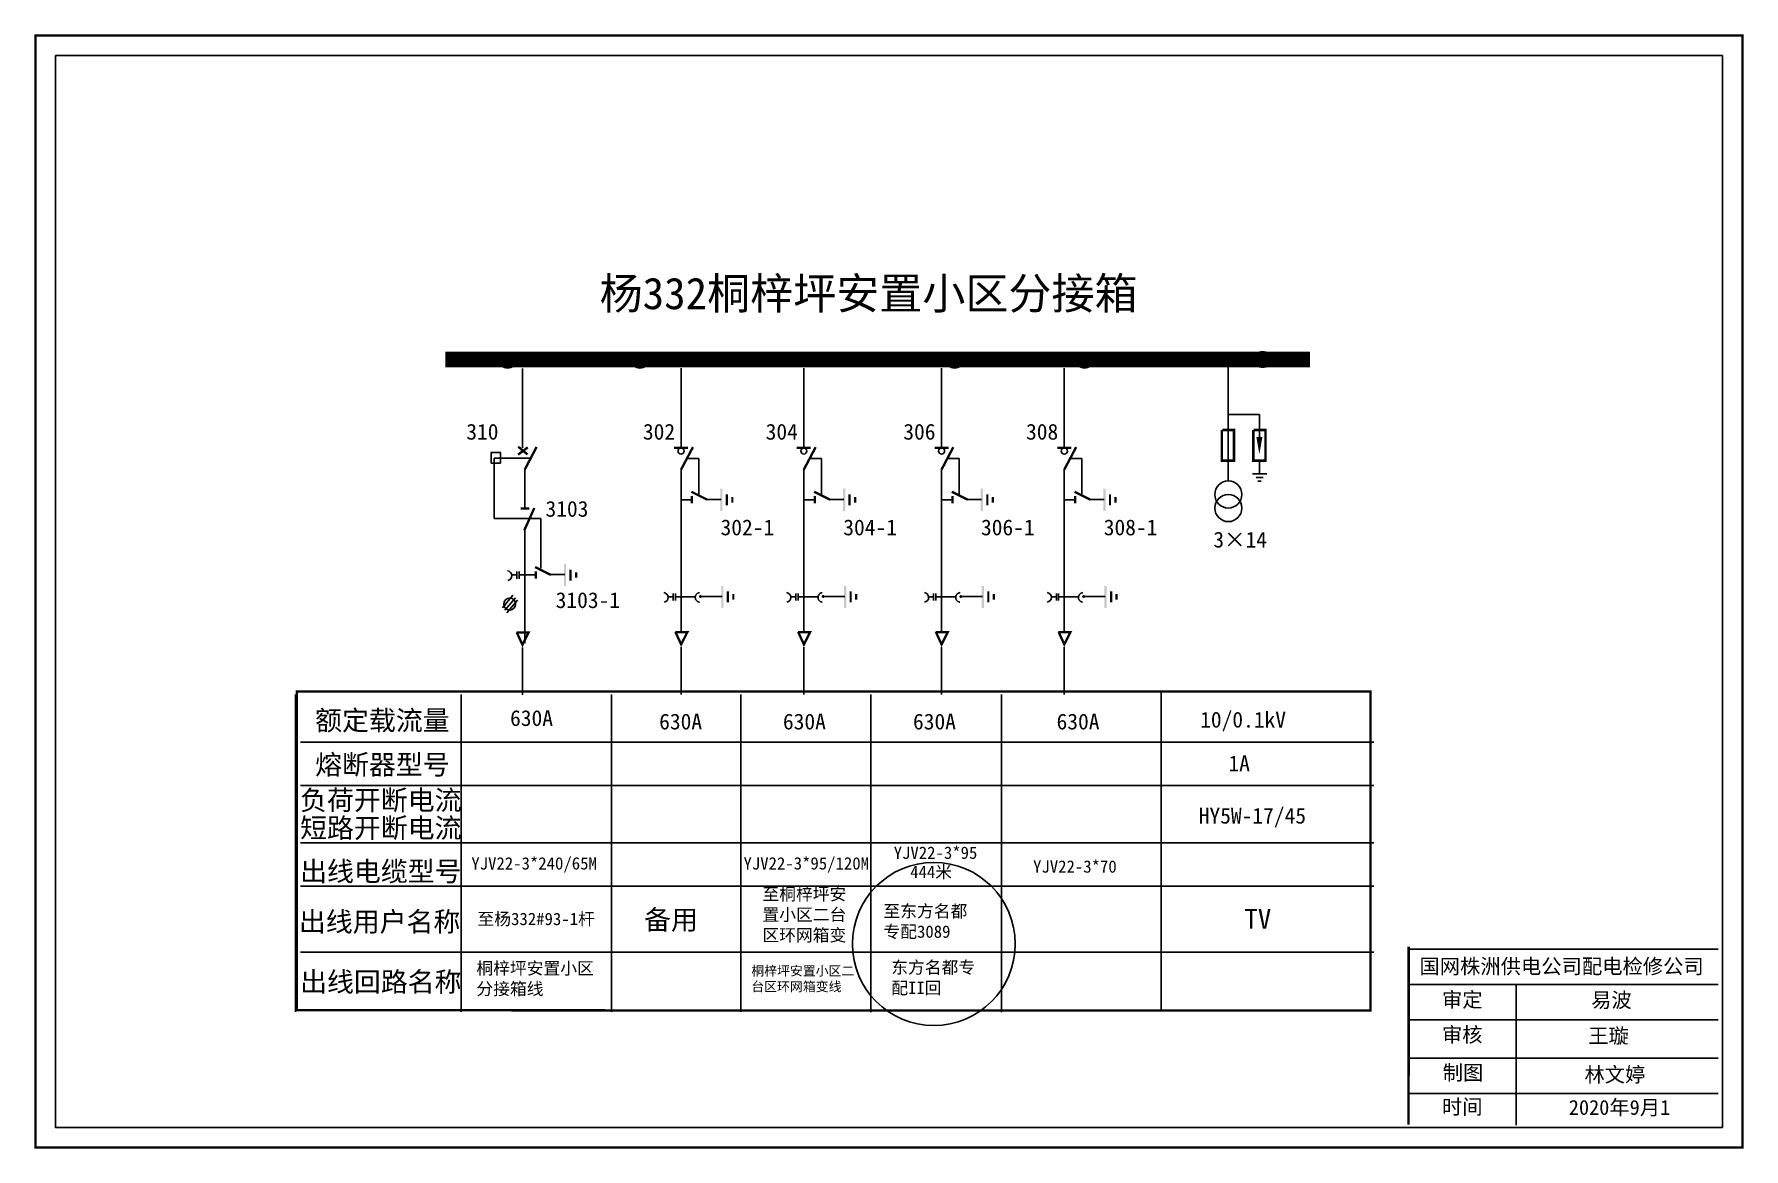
# Model space of a CAD drawing. Extents: x 88 to 305, y -263 to -121.
import ezdxf

# ---------------------------------------------------------------- set-up
doc = ezdxf.new("R2010")
doc.units = 0
doc.header["$LTSCALE"] = 0.774411
doc.linetypes.add('ACAD_ISO02W100', pattern=[15, 12, -3])
doc.linetypes.add('CENTER', pattern=[50.8, 31.75, -6.35, 6.35, -6.35])
doc.layers.get('0').update_dxf_attribs({"linetype": 'CONTINUOUS'})
doc.styles.add('HZ', font='')
doc.styles.get("Standard").update_dxf_attribs({"font": '', "height": 2.5})
doc.styles.add('字体', font='', dxfattribs={"height": 2.5})
doc.styles.get('HZ').set_extended_font_data('SimSun')
doc.styles.get('Standard').set_extended_font_data('SimSun')
doc.styles.get('字体').set_extended_font_data('SimSun')

# ---------------------------------------------------------------- blocks, each defined once
blk = doc.blocks.new('JD')
for points in [[(-2, 0.2), (-2, -0.2), (2, 0.2), (2, -0.2)], [(1, -1.2), (1, -0.8), (-1, -1.2), (-1, -0.8)], [(-0.5, -1.8), (-0.5, -2.2), (0.5, -1.8), (0.5, -2.2)]]:
    blk.add_trace(points)

msp = doc.modelspace()

# ---------------------------------------------------------------- linework, layer by layer
for p, q in [((149.88, -163.85), (149.88, -173.89)), ((170, -163.8), (170, -173.85)), ((185.56, -163.8), (185.56, -173.85)), ((203.02, -163.8), (203.02, -173.85)), ((218.58, -163.8), (218.58, -173.85)), ((239.34, -162.73), (239.34, -178.17)), ((239.33, -169.66), (243.31, -169.66)), ((243.31, -169.66), (243.31, -172.57)), ((145.92, -174.53), (145.92, -175.86)), ((147.12, -174.53), (147.12, -175.86)), ((145.92, -175.86), (147.12, -175.86)), ((150.19, -176.56), (150.19, -181.52)), ((170, -176.58), (170, -197.17)), ((185.56, -176.58), (185.56, -197.17)), ((203.02, -176.58), (203.02, -197.17)), ((218.58, -176.58), (218.58, -197.17)), ((243.31, -175.63), (243.31, -177.14)), ((170, -180.47), (171.38, -180.47)), ((173.19, -180.43), (175.08, -180.43)), ((185.56, -180.47), (186.94, -180.47)), ((188.75, -180.43), (190.64, -180.43)), ((203.02, -180.47), (204.4, -180.47)), ((206.21, -180.43), (208.09, -180.43)), ((218.58, -180.47), (219.96, -180.47)), ((221.77, -180.43), (223.65, -180.43)), ((150.19, -184), (150.19, -198.63)), ((150.19, -190.01), (151.57, -190.01)), ((153.38, -189.97), (155.26, -189.97)), ((148.69, -192.58), (147.36, -194.17)), ((172.55, -192.74), (175.21, -192.74)), ((188.11, -192.74), (190.77, -192.74)), ((205.57, -192.74), (208.22, -192.74)), ((221.13, -192.74), (223.78, -192.74)), ((148.99, -192.9), (147.66, -194.48)), ((149.25, -193.22), (147.92, -194.81)), ((121.13, -205.15), (121.13, -245.36)), ((142.13, -205.15), (142.13, -245.37)), ((161.16, -205.15), (161.16, -245.37)), ((177.58, -205.15), (177.58, -245.38)), ((194.05, -205.15), (194.05, -245.39)), ((210.63, -205.15), (210.63, -245.39)), ((230.85, -204.96), (230.85, -245.2)), ((121.74, -211.2), (257.8, -211.2)), ((121.74, -216.69), (257.8, -216.69)), ((121.74, -223.95), (257.8, -223.95)), ((121.74, -229.46), (257.8, -229.46)), ((121.74, -237.79), (257.8, -237.79))]:
    msp.add_line(p, q)
at = {"linetype": 'Continuous'}
msp.add_line((145.86, -174.48), (147.14, -174.48), dxfattribs=at)
at = {"linetype": 'ACAD_ISO02W100'}
for p, q in [((150.79, -175.22), (146.3, -175.22)), ((146.3, -175.22), (146.3, -182.85)), ((146.3, -182.85), (152.22, -182.85)), ((152.22, -182.85), (152.22, -189.15)), ((170.13, -192.78), (171.78, -192.78)), ((185.69, -192.78), (187.34, -192.78)), ((203.15, -192.78), (204.8, -192.78)), ((218.71, -192.78), (220.36, -192.78))]:
    msp.add_line(p, q, dxfattribs=at)
at = {"linetype": 'CENTER'}
for p, q in [((149.89, -199.18), (149.89, -205.2)), ((170.01, -199.14), (170.01, -205.16)), ((185.57, -199.14), (185.57, -205.16)), ((203.02, -199.14), (203.02, -205.16)), ((218.58, -199.14), (218.58, -205.16))]:
    msp.add_line(p, q, dxfattribs=at)
at = {"color": 0, "linetype": 'Continuous'}
for p, q in [((262.24, -237.42), (301.48, -237.42)), ((262.24, -241.9), (301.48, -241.9)), ((275.86, -241.92), (275.86, -259.73)), ((262.24, -246.37), (301.48, -246.37)), ((262.24, -251.24), (301.48, -251.24)), ((262.24, -255.71), (301.48, -255.71))]:
    msp.add_line(p, q, dxfattribs=at)
at = {"color": 0, "linetype": 'Continuous', "const_width": 0.315}
msp.add_lwpolyline([(88.15, -121.65), (304.56, -121.65), (304.56, -262.56), (88.15, -262.56)], close=True, dxfattribs=at)
at = {"color": 0, "linetype": 'Continuous'}
msp.add_lwpolyline([(90.69, -124.19), (302.02, -124.19), (302.02, -260.01), (90.69, -260.01)], close=True, dxfattribs=at)
for points, const_width in [([(140.1, -162.71), (249.71, -162.71)], 2), ([(238.55, -171.65), (238.55, -175.53), (240.1, -175.53), (240.1, -171.65), (238.6, -171.65)], 0.328), ([(242.53, -171.65), (242.53, -175.53), (244.09, -175.53), (244.09, -171.65), (242.58, -171.65)], 0.328), ([(149.34, -174.76), (150.56, -173.84)], 0.3), ([(149.35, -173.76), (150.53, -174.74)], 0.3), ([(150.19, -176.64), (151.68, -173.79)], 0.3), ([(169.11, -173.89), (170.88, -173.89)], 0.3), ([(170, -176.65), (171.5, -173.81)], 0.3), ([(184.67, -173.89), (186.44, -173.89)], 0.3), ([(185.56, -176.65), (187.06, -173.81)], 0.3), ([(202.13, -173.89), (203.9, -173.89)], 0.3), ([(203.02, -176.65), (204.51, -173.81)], 0.3), ([(217.69, -173.89), (219.46, -173.89)], 0.3), ([(218.58, -176.65), (220.08, -173.81)], 0.3), ([(171.31, -179.47), (173.31, -180.47)], 0.3), ([(171.38, -180.01), (171.38, -180.93)], 0.3), ([(186.87, -179.47), (188.87, -180.47)], 0.3), ([(186.94, -180.01), (186.94, -180.93)], 0.3), ([(204.32, -179.47), (206.32, -180.47)], 0.3), ([(204.4, -180.01), (204.4, -180.93)], 0.3), ([(219.88, -179.47), (221.88, -180.47)], 0.3), ([(219.96, -180.01), (219.96, -180.93)], 0.3), ([(149.65, -181.6), (150.76, -181.6)], 0.3), ([(150.12, -184.36), (151.39, -181.53)], 0.3), ([(151.49, -189.01), (153.49, -190.01)], 0.3), ([(151.57, -189.55), (151.57, -190.47)], 0.3), ([(149.14, -197.3), (150.67, -197.3), (149.89, -198.85), (149.16, -197.28)], 0.3), ([(169.26, -197.26), (170.79, -197.26), (170.01, -198.81), (169.28, -197.23)], 0.3), ([(184.82, -197.26), (186.35, -197.26), (185.57, -198.81), (184.84, -197.23)], 0.3), ([(202.28, -197.26), (203.8, -197.26), (203.02, -198.81), (202.3, -197.23)], 0.3), ([(217.84, -197.26), (219.36, -197.26), (218.58, -198.81), (217.86, -197.23)], 0.3)]:
    msp.add_lwpolyline(points, dxfattribs=dict(const_width=const_width))
for points, format in [([(243.31, -172.52, 0.765, 0, 0), (243.31, -174.71, 0, 0, 0)], "xyseb"), ([(148.01, -189.48, -0.877934), (148.03, -190.69)], "xyb"), ([(167.82, -192.25, -0.877934), (167.84, -193.46)], "xyb"), ([(183.38, -192.25, -0.877934), (183.4, -193.46)], "xyb"), ([(200.84, -192.25, -0.877934), (200.86, -193.46)], "xyb"), ([(216.4, -192.25, -0.877934), (216.42, -193.46)], "xyb")]:
    msp.add_lwpolyline(points, format=format)
at = {"linetype": 'ACAD_ISO02W100'}
for points in [[(172.23, -179.93), (172.23, -175.26), (170.81, -175.26)], [(187.79, -179.93), (187.79, -175.26), (186.37, -175.26)], [(205.24, -179.93), (205.24, -175.26), (203.83, -175.26)], [(220.8, -179.93), (220.8, -175.26), (219.39, -175.26)]]:
    msp.add_lwpolyline(points, dxfattribs=at)
for points in [[(149.18, -189.99), (148.54, -189.99)], [(149.18, -189.57), (149.18, -190.48)], [(149.46, -189.57), (149.46, -190.48)], [(150.18, -189.99), (149.46, -189.99)], [(168.99, -192.76), (168.36, -192.76)], [(168.99, -192.34), (168.99, -193.25)], [(169.27, -192.34), (169.27, -193.25)], [(170, -192.76), (169.27, -192.76)], [(184.55, -192.76), (183.92, -192.76)], [(184.55, -192.34), (184.55, -193.25)], [(184.83, -192.34), (184.83, -193.25)], [(185.56, -192.76), (184.83, -192.76)], [(202.01, -192.76), (201.37, -192.76)], [(202.01, -192.34), (202.01, -193.25)], [(202.29, -192.34), (202.29, -193.25)], [(203.01, -192.76), (202.29, -192.76)], [(217.57, -192.76), (216.93, -192.76)], [(217.57, -192.34), (217.57, -193.25)], [(217.85, -192.34), (217.85, -193.25)], [(218.57, -192.76), (217.85, -192.76)]]:
    msp.add_lwpolyline(points)
for points in [[(172.34, -192.25, 0.877934), (172.32, -193.46, 1.161384)], [(187.9, -192.25, 0.877934), (187.88, -193.46, 1.161384)], [(205.36, -192.25, 0.877934), (205.33, -193.46, 1.161384)], [(220.92, -192.25, 0.877934), (220.9, -193.46, 1.161384)]]:
    msp.add_lwpolyline(points, format="xyb", dxfattribs=at)
at = {"const_width": 0.3}
msp.add_lwpolyline([(121.29, -204.76), (257.41, -204.76), (257.41, -245.21), (121.28, -245.16)], close=True, dxfattribs=at)
at = {"color": 0, "linetype": 'Continuous', "const_width": 0.315}
msp.add_lwpolyline([(262.24, -237.12), (262.22, -259.66)], dxfattribs=at)
for centre, radius in [((148.01, -162.8), 0.996), ((164.79, -162.8), 0.996), ((204.68, -162.8), 0.996), ((221.15, -162.8), 0.996), ((243.72, -162.7), 0.996), ((170, -174.31), 0.384), ((185.56, -174.31), 0.384), ((203.02, -174.31), 0.384), ((218.58, -174.31), 0.384), ((239.37, -179.81), 1.72), ((239.37, -181.53), 1.72), ((148.27, -193.7), 0.757)]:
    msp.add_circle(centre, radius)
at = {"linetype": 'ACAD_ISO02W100'}
for centre in [(172.45, -192.74), (188.01, -192.74), (205.47, -192.74), (221.03, -192.74)]:
    msp.add_circle(centre, 0.097, dxfattribs=at)
at = {"color": 1, "linetype": 'Continuous'}
msp.add_circle((202.04, -236.76), 10.33, dxfattribs=at)

# ---------------------------------------------------------------- block references
at = {"xscale": 0.4592924882567502, "yscale": 0.4592924881924887, "zscale": 0.4592924882741399}
msp.add_blockref('JD', (243.34, -177.2), dxfattribs=at)
at = {"xscale": 0.6999999999999886, "yscale": 0.6999999999999886, "zscale": 0.7, "rotation": 90}
for p in [(175.1, -180.49), (190.66, -180.49), (208.12, -180.49), (223.68, -180.49), (155.29, -190.02), (175.23, -192.79), (190.79, -192.79), (208.25, -192.79), (223.81, -192.79)]:
    msp.add_blockref('JD', p, dxfattribs=at)

# ---------------------------------------------------------------- texts
for s, p in [('310', (142.77, -172.86)), ('302', (165.16, -172.86)), ('304', (180.72, -172.86)), ('306', (198.17, -172.86)), ('308', (213.73, -172.86)), ('3103', (152.81, -182.63)), ('302-1', (175, -184.98)), ('304-1', (190.56, -184.98)), ('306-1', (208.02, -184.98)), ('308-1', (223.58, -184.98)), ('3×14', (237.47, -186.53)), ('3103-1', (154.1, -194.2)), ('630A', (148.32, -209.14)), ('630A', (167.22, -209.58)), ('630A', (182.91, -209.58)), ('630A', (199.4, -209.58)), ('630A', (217.6, -209.58)), ('10/0.1kV', (235.8, -209.34)), ('1A', (239.39, -214.88)), ('HY5W-17/45', (235.62, -221.51))]:
    msp.add_text(s, height=2).set_placement(p)
at = {"style": 'HZ'}
for s, p in [('额定载流量', (123.61, -209.68)), ('熔断器型号', (123.61, -215.29)), ('负荷开断电流', (121.7, -219.79)), ('短路开断电流', (121.7, -223.31)), ('出线电缆型号', (121.7, -228.81)), ('出线用户名称', (121.55, -235.19)), ('备用', (165.31, -234.94)), ('TV', (241.41, -234.82)), ('出线回路名称', (121.7, -242.81))]:
    msp.add_text(s, height=2.5, dxfattribs=at).set_placement(p)
at = {"color": 0, "linetype": 'Continuous', "attachment_point": 1, "style": '字体'}
for s, insert, char_height, width in [('杨332桐梓坪安置小区分接箱', (159.67, -152.33), 4.0012, 88.5679), ('国网株洲供电公司配电检修公司', (263.6, -238.65), 1.8875, 51.6024), ('\\f\uffbfﾬￌﾣﾤ_GB2312|b0|i0|c134|p49;审定', (266.45, -242.88), 1.8875, 14.761), ('易波', (285.36, -242.92), 1.887, 14.761), ('\\f\uffbfﾬￌﾣﾤ_GB2312|b0|i0|c134|p49;审核', (266.45, -247.32), 1.8875, 14.761), ('王璇', (285, -247.45), 1.887, 14.761), ('\\f\uffbfﾬￌﾣﾤ_GB2312|b0|i0|c134|p49;制图', (266.55, -252.12), 1.8875, 14.761), ('林文婷', (284.52, -252.37), 1.887, 14.761), ('\\f\uffbfﾬￌﾣﾤ_GB2312|b0|i0|c134|p49;时间', (266.45, -256.45), 1.8875, 14.761), ('2020年9月1', (282.54, -256.53), 1.887, 27.6088)]:
    msp.add_mtext(s, dxfattribs=dict(at, insert=insert, char_height=char_height, width=width))
at = {"linetype": 'Continuous', "attachment_point": 1, "style": 'HZ'}
for s, insert, char_height, width in [('YJV22-3*95', (196.95, -224.42), 1.559, 16.4125), ('YJV22-3*240/65M', (143.41, -225.77), 1.5595, 16.4125), ('YJV22-3*95/120M', (177.91, -225.77), 1.5595, 16.4125), ('444米', (199.04, -226.86), 1.559, 16.4125), ('YJV22-3*70', (214.62, -226.17), 1.559, 16.4125), ('至桐梓坪安置小区二台区环网箱变', (180.31, -229.66), 1.5595, 11.0218), ('至东方名都专配3089', (195.65, -231.82), 1.5595, 11.0218), ('至杨332#93-1杆', (144.19, -232.81), 1.5595, 16.4125), ('桐梓坪安置小区分接箱线', (144.05, -239.06), 1.5595, 16.4125), ('桐梓坪安置小区二台区环网箱变线', (178.91, -239.57), 1.1953, 13.4203), ('东方名都专配II回', (196.64, -238.95), 1.559, 11.0218)]:
    msp.add_mtext(s, dxfattribs=dict(at, insert=insert, char_height=char_height, width=width))

doc.saveas('drawing.dxf')
